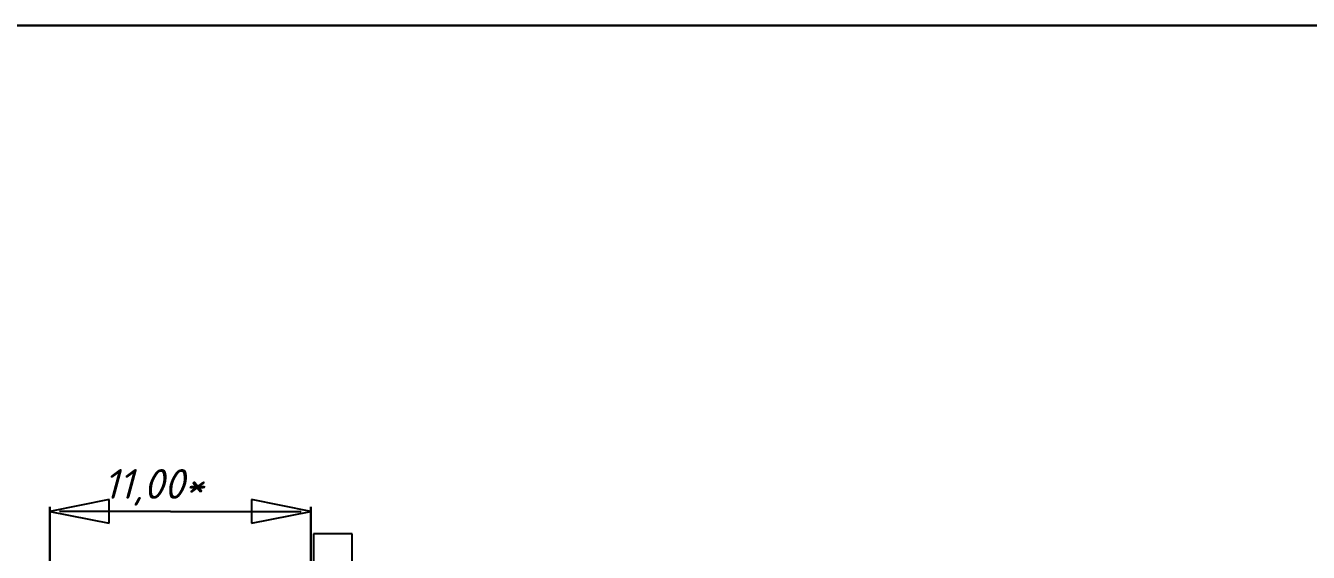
# Model space of a CAD drawing. Header units: inches. Extents: x 5 to 415, y -593 to 71.
# Drawn here: x 101.8 to 210, y -49.5 to -5 of the extents above; entities that cross this region are included whole.
import ezdxf

# ---------------------------------------------------------------- set-up
doc = ezdxf.new("R2010")
doc.units = ezdxf.units.IN
doc.header["$MEASUREMENT"] = 0
doc.styles.add('ISOCPEUR1', font='isocpeui.ttf', dxfattribs={"height": 4.7625})

msp = doc.modelspace()

# ---------------------------------------------------------------- linework, layer by layer
at = {"color": 18, "true_color": 0x000000}
for p, q in [((5, -5), (415, -5)), ((415.02, -5), (20, -5)), ((108.84, -45.01), (103.84, -46.01)), ((108.84, -47.01), (108.84, -45.01)), ((125.86, -46.01), (120.86, -45.01)), ((120.86, -45.01), (120.86, -47.01)), ((103.84, -65.27), (103.84, -45.61)), ((103.84, -45.61), (103.84, -65.27)), ((103.84, -46.01), (108.84, -47.01)), ((114.01, -46.01), (104.65, -46.01)), ((114.01, -46.01), (125.05, -46.01)), ((120.86, -47.01), (125.86, -46.01)), ((125.86, -59.56), (125.86, -45.61)), ((125.86, -45.61), (125.86, -59.56)), ((129.33, -47.91), (126.08, -47.91)), ((126.08, -47.91), (126.08, -137.91)), ((129.33, -137.91), (129.33, -47.91))]:
    msp.add_line(p, q, dxfattribs=at)
at = {"color": 7, "true_color": 0xffffff}
msp.add_line((415.02, -5), (20, -5), dxfattribs=at)

# ---------------------------------------------------------------- texts
at = {"color": 18, "true_color": 0x000000, "style": 'ISOCPEUR1'}
msp.add_text('11,00*', height=2.507, dxfattribs=at).set_placement((108.37, -44.94))

doc.saveas('drawing.dxf')
